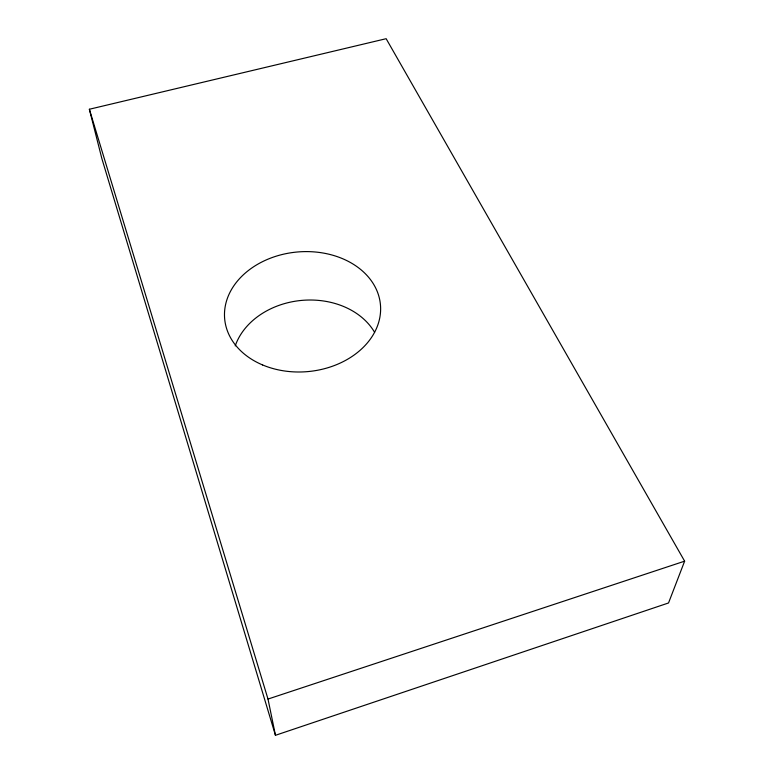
<?xml version="1.0" encoding="UTF-8"?>
<svg xmlns="http://www.w3.org/2000/svg" width="774" height="774" viewBox="0 0 774 774"><rect width="100%" height="100%" fill="white"/><g stroke="black" fill="none" stroke-linecap="round" stroke-linejoin="round"><path stroke-width="1.16" d="M684.632 561.169L668.533 602.965L275.457 735.3L101.839 158.486L89.368 109.25L386.149 38.7L684.632 561.169L267.998 699.057L275.457 735.3M89.368 109.25L267.998 699.057M235.228 345.891A74.507 59.017 -5.4 0 1 301.086 300.457A74.507 59.017 -5.4 0 1 374.616 332.356M262.579 364.941A78.213 60.033 -5.2 0 0 380.624 309.745A78.213 60.033 -5.2 0 0 264.447 260.732A78.213 60.033 -5.2 0 0 262.579 364.941"/></g></svg>
